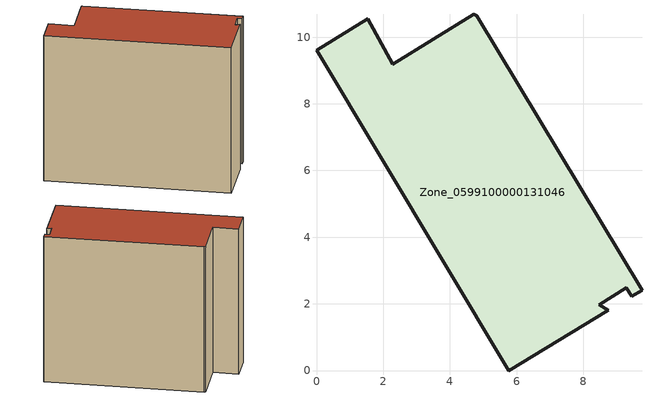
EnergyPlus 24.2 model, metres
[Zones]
Zone_0599100000131046
 floor ground (C_G): 8.49,1.97 8.75,1.8 5.77,0 0,9.61 1.54,10.55 2.29,9.19 4.71,10.68 4.8,10.64 9.76,2.41 9.46,2.23 9.3,2.49 z0
 wall outside (C_F): 9.76,2.41 4.8,10.64 4.71,10.68 2.29,9.19 1.54,10.55 0,9.61 5.77,0 8.75,1.8 8.49,1.97 9.3,2.49 9.46,2.23 9.76,2.41 z0:9.37
 roof outside (C_R): 9.46,2.23 9.76,2.41 4.8,10.64 4.71,10.68 2.29,9.19 1.54,10.55 0,9.61 5.77,0 8.75,1.8 8.49,1.97 9.3,2.49 z9.37
[BUILDING]
Pand.0599100000131046: North Axis=0; Terrain=City; Loads Convergence Tolerance Value=0.04; Temperature Convergence Tolerance Value=0.4; Solar Distribution=FullExterior; Maximum Number of Warmup Days=25; Minimum Number of Warmup Days=1
[Site:Location]
Rotterdam.The.Hague.AP_ZH_NLD Design_Conditions: Latitude=51.96; Longitude=4.45; Time Zone=1; Elevation=-4.5
[SITE:GROUNDTEMPERATURE:BUILDINGSURFACE]
18, 18, 18, 18, 18, 18, 18, 18, 18, 18, 18, 18
[MATERIAL] Thermal Absorptance=0.9; Solar Absorptance=0.7; Visible Absorptance=0.7
Name | Roughness | Thickness | Conductivity | Density | Specific Heat
G.TI.1946 | MediumSmooth | 0.15 | 1 | 540 | 1210
F.TI.1946 | Rough | 0.3 | 0.857143 | 1920 | 840
R.TI.1946 | MediumRough | 0.2 | 0.1 | 1500 | 1000
[CONSTRUCTION]
C_G: G.TI.1946
C_F: F.TI.1946
C_R: R.TI.1946
[ZONE]
Zone_0599100000131046: Type=1; Multiplier=1; Ceiling Height=Autocalculate; Volume=Autocalculate; Floor Area=autocalculate; Part of Total Floor Area=Yes
[ZONEINFILTRATION:DESIGNFLOWRATE]
Infil_Zone_0599100000131046: Zone or ZoneList or Space or SpaceList=Zone_0599100000131046; Schedule=AlwaysOn; Design Flow Rate Calculation Method=Flow/Area; Flow Rate per Floor Area=0.003; Constant Term Coefficient=1; Temperature Term Coefficient=0; Velocity Term Coefficient=0; Velocity Squared Term Coefficient=0
[HVACTEMPLATE:ZONE:IDEALLOADSAIRSYSTEM]
Zone_0599100000131046: Maximum Heating Supply Air Temperature=50; Minimum Cooling Supply Air Temperature=13; Maximum Heating Supply Air Humidity Ratio=0.0156; Minimum Cooling Supply Air Humidity Ratio=0.0077; Heating Limit=NoLimit; Cooling Limit=NoLimit; Dehumidification Control Type=ConstantSensibleHeatRatio; Cooling Sensible Heat Ratio=0.7; Dehumidification Setpoint=60; Humidification Control Type=None; Humidification Setpoint=30; Outdoor Air Method=None; Outdoor Air Flow Rate per Person=0.00944; Outdoor Air Flow Rate per Zone Floor Area=0; Outdoor Air Flow Rate per Zone=0; Demand Controlled Ventilation Type=None; Outdoor Air Economizer Type=NoEconomizer; Heat Recovery Type=None; Sensible Heat Recovery Effectiveness=0.7; Latent Heat Recovery Effectiveness=0.65
[ZONECONTROL:THERMOSTAT]
ThermostatControl_Zone_0599100000131046: Zone or ZoneList=Zone_0599100000131046; Control Type Schedule=DualSetpointControlType; Control 1=Thermostat_Zone_0599100000131046; Temperature Difference Between Cutout And Setpoint=0
[THERMOSTATSETPOINT:DUALSETPOINT]
Thermostat_Zone_0599100000131046: Heating Setpoint Temperature Schedule=HeatingSetpoint_Zone_0599100000131046; Cooling Setpoint Temperature Schedule=CoolingSetpoint_Zone_0599100000131046
[SCHEDULE:COMPACT]
HeatingSetpoint_Zone_0599100000131046: Through: 12/31, For: AllDays, Until: 24:00, 21
CoolingSetpoint_Zone_0599100000131046: Through: 12/31, For: AllDays, Until: 24:00, 24
DualSetpointControlType: Through: 12/31, For: AllDays, Until: 24:00, 4
AlwaysOn: Through: 12/31, For: AllDays, Until: 24:00, 1
